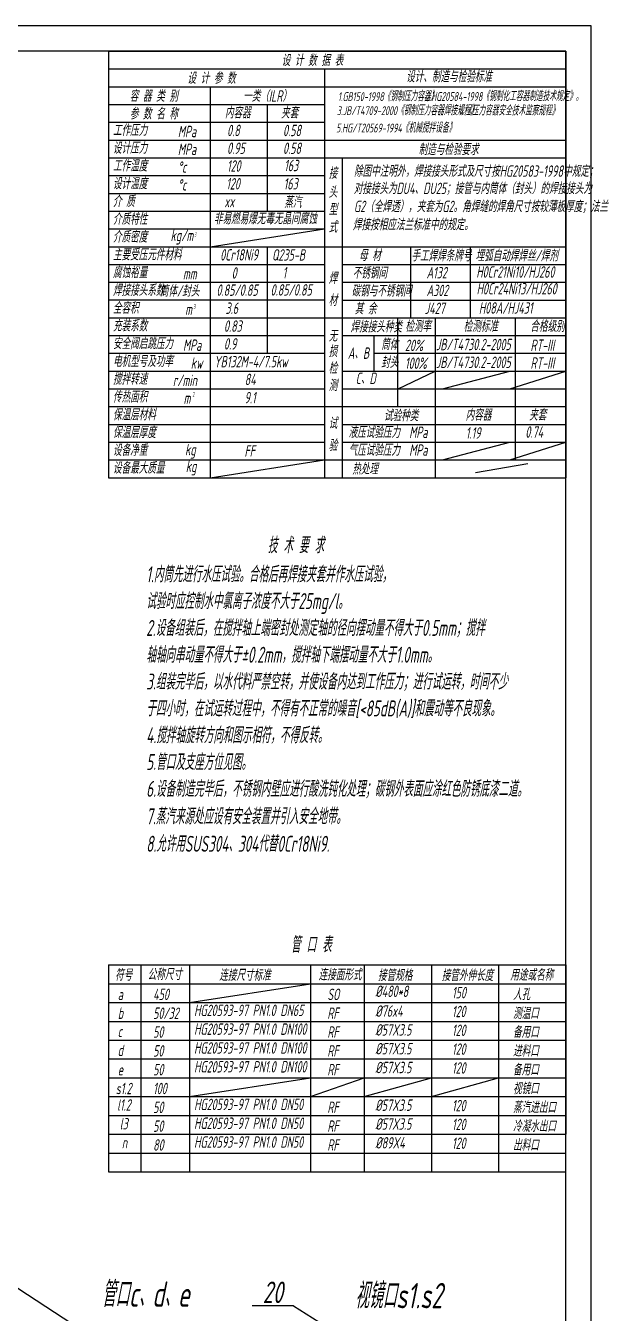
# Model space of a CAD drawing. Header units: millimetres. Extents: x 17871 to 23811, y 214 to 8624.
# Drawn here: x 21585 to 23811, y 3554 to 8624 of the extents above; entities that cross this region are included whole.
import ezdxf

# ---------------------------------------------------------------- set-up
doc = ezdxf.new("R2010")
doc.units = ezdxf.units.MM
for name, color, linetype in [('标注线', 3, 'Continuous'), ('粗实线', 7, 'Continuous'), ('细实线', 2, 'Continuous')]:
    doc.layers.add(name, color=color, linetype=linetype)
doc.styles.get("Standard").update_dxf_attribs({"font": 'gbeitc.shx', "width": 0.75, "bigfont": 'gbcbig.shx'})

msp = doc.modelspace()

# ---------------------------------------------------------------- linework, layer by layer
for p, q in [((23711.1, 8523.8), (18121.1, 8523.8)), ((23711.1, 313.8), (23711.1, 8523.8))]:
    msp.add_line(p, q)
at = {"layer": '标注线'}
for p, q in [((21911.1, 8453.8), (23711.1, 8453.8)), ((22761.1, 8453.8), (22761.1, 6843.8)), ((21911.1, 8383.8), (23711.1, 8383.8)), ((22311.1, 8383.8), (22311.1, 6843.8)), ((21911.1, 8313.8), (22761.1, 8313.8)), ((22536.1, 7893.8), (22536.1, 8313.8)), ((21911.1, 8243.8), (22761.1, 8243.8)), ((21911.1, 8173.8), (23711.1, 8173.8)), ((21911.1, 8103.8), (23711.1, 8103.8)), ((22831.1, 8103.8), (22831.1, 6843.8)), ((21911.1, 8033.8), (22761.1, 8033.8)), ((21911.1, 7963.8), (22761.1, 7963.8)), ((21911.1, 7893.8), (22761.1, 7893.8)), ((21911.1, 7823.8), (22761.1, 7823.8)), ((22311.1, 7753.8), (22761.1, 7823.8)), ((21911.1, 7753.8), (22831.1, 7753.8)), ((22536.1, 7333.8), (22536.1, 7753.8)), ((22831.1, 7753.8), (23711.3, 7753.8)), ((23099.2, 7753.8), (23099.2, 7473.7)), ((23334.7, 7753.8), (23334.7, 7473.7)), ((21911.1, 7683.8), (22761.1, 7683.8)), ((22831.1, 7683.8), (23711.3, 7683.8)), ((21911.1, 7613.8), (22761.1, 7613.8)), ((22831.1, 7613.8), (23711.3, 7613.8)), ((21911.1, 7543.8), (22761.1, 7543.8)), ((22831.1, 7543.7), (23711.3, 7543.7)), ((21911.1, 7473.8), (22761.1, 7473.8)), ((22761.1, 7473.8), (23711.1, 7473.8)), ((23048.5, 7473.8), (23048.5, 7123.8)), ((23197.1, 7473.8), (23197.1, 6843.8)), ((23512.2, 7473.8), (23512.2, 6913.8)), ((21911.1, 7403.8), (22761.1, 7403.8)), ((22831.1, 7403.8), (23711.1, 7403.8)), ((22955.3, 7403.8), (22955.3, 7263.8)), ((21911.1, 7333.8), (22761.1, 7333.8)), ((22955.3, 7333.8), (23711.1, 7333.8)), ((21911.1, 7263.8), (22761.1, 7263.8)), ((22831.1, 7263.8), (23711.1, 7263.8)), ((22955.3, 7263.8), (23711.1, 7263.8)), ((23051.1, 7193.8), (23197.1, 7263.8)), ((23225.5, 7193.8), (23491.1, 7263.8)), ((23491.1, 7193.8), (23711.1, 7263.8)), ((21911.1, 7193.8), (22761.1, 7193.8)), ((22831.1, 7193.8), (23711.1, 7193.8)), ((21911.1, 7123.8), (22761.1, 7123.8)), ((22761.1, 7123.8), (22831.1, 7123.8)), ((22831.1, 7123.8), (23711.1, 7123.8)), ((21911.1, 7053.8), (22761.1, 7053.8)), ((22831.1, 7053.8), (23711.1, 7053.8)), ((22831.1, 7053.8), (23711.1, 7053.8)), ((21911.1, 6983.8), (22761.1, 6983.8)), ((22831.1, 6983.8), (23711.1, 6983.8)), ((22831.1, 6983.8), (23711.1, 6983.8)), ((23225.5, 6913.8), (23491.1, 6983.8)), ((23491.1, 6913.8), (23711.1, 6983.8)), ((21911.1, 6913.8), (23711.1, 6913.8)), ((22311.1, 6843.8), (22761.1, 6913.8)), ((23355.7, 6864.8), (23561.5, 6899.4)), ((22038.2, 4925.4), (22038.2, 4110.1)), ((22228.8, 4777.1), (22705.3, 4851.2)), ((21911.1, 4777.1), (23711.1, 4777.1)), ((21911.1, 4703), (23711.1, 4703)), ((21911.1, 4628.9), (23711.1, 4628.9)), ((21911.1, 4554.8), (23711.1, 4554.8)), ((21911.1, 4480.7), (23711.1, 4480.7)), ((22228.8, 4406.5), (22705.3, 4480.7)), ((21911.1, 4406.5), (23711.1, 4406.5)), ((21911.1, 4332.4), (23711.1, 4332.4)), ((21911.1, 4258.3), (23711.1, 4258.3)), ((21911.1, 4184.2), (23711.1, 4184.2)), ((21911.1, 4110.1), (23711.1, 4110.1)), ((21519.7, 3675), (22064.6, 3317.8)), ((22638.3, 3583), (22475.9, 3583)), ((22638.3, 3583), (23041, 3329.7))]:
    msp.add_line(p, q, dxfattribs=at)
at = {"layer": '粗实线'}
for p, q in [((21911.1, 8523.8), (21911.1, 6843.8)), ((21911.1, 8523.8), (23711.1, 8523.8)), ((23711.1, 8523.8), (23711.1, 6843.8)), ((21911.1, 8383.8), (23711.1, 8383.8)), ((21911.1, 6843.8), (23711.1, 6843.8)), ((21911.1, 4925.4), (23711.1, 4925.4)), ((21911.1, 4925.4), (21911.1, 4110.1)), ((22228.8, 4925.4), (22228.8, 4110.1)), ((22705.3, 4925.4), (22705.3, 4110.1)), ((22917, 4925.4), (22917, 4110.1)), ((23181.7, 4925.4), (23181.7, 4110.1)), ((23446.4, 4925.4), (23446.4, 4110.1)), ((23711.1, 4925.4), (23711.1, 4258.3)), ((21911.1, 4851.2), (23711.1, 4851.2))]:
    msp.add_line(p, q, dxfattribs=at)
at = {"layer": '细实线'}
for p, q in [((23811.1, 8623.8), (17871.1, 8623.8)), ((23811.1, 213.8), (23811.1, 8623.8)), ((22705.3, 4406.5), (22917, 4480.7)), ((22917, 4406.5), (23181.7, 4480.7)), ((23181.7, 4406.5), (23446.4, 4480.7))]:
    msp.add_line(p, q, dxfattribs=at)

# ---------------------------------------------------------------- texts
for s, height, width, p in [('设 计 数 据 表', 45, 0.75, (22592, 8465.3)), ('设 计 参 数', 45, 0.75, (22220.7, 8395.1)), ('设计、制造与检验标准', 45, 0.75, (23082, 8401)), ('容 器 类 别', 45, 0.75, (21993.6, 8324.8)), ('一类（ILR）', 45, 0.75, (22440.2, 8324.7)), ('1.GB150-1998《钢制压力容器》', 35.003, 0.75, (22813.8, 8327.2)), ('2.HG20584-1998《钢制化工容器制造技术规定》。', 35.003, 0.75, (23158.5, 8327.6)), ('参 数 名 称', 45, 0.75, (21993.6, 8254.8)), ('内容器', 45, 0.75, (22368.5, 8258.9)), ('夹套', 45, 0.75, (22589.6, 8258.9)), ('3.JB/T4709-2000《钢制压力容器焊接规程》', 35.003, 0.75, (22809.6, 8271.8)), ('4.《压力容器安全技术监察规程》', 35.003, 0.75, (23289.8, 8271)), ('工作压力  ', 45, 0.75, (21927.7, 8190)), ('MPa', 45, 0.75, (22183.6, 8184.8)), ('0.8', 45, 0.75, (22377.3, 8188.9)), ('0.58', 45, 0.75, (22597.6, 8188.9)), ('5.HG/T20569-1994《机械搅拌设备》', 35.003, 0.75, (22806.6, 8203.5)), ('设计压力  ', 45, 0.75, (21927.7, 8120)), ('0.95', 45, 0.75, (22377.3, 8118.9)), ('0.58', 45, 0.75, (22597.6, 8118.9)), ('制造与检验要求', 45, 0.75, (23130.9, 8114.2)), ('MPa', 45, 0.75, (22183.6, 8114.8)), ('工作温度   ', 45, 0.75, (21927.7, 8050)), ('%%dc', 45, 0.75, (22183.6, 8044.8)), ('120', 45, 0.75, (22376.8, 8048.9)), ('163', 45, 0.75, (22602, 8050.9)), ('接 ', 45, 0.75, (22777.1, 8021)), ('除图中注明外，焊接接头形式及尺寸按HG20583-1998中规定；', 45.004, 0.75, (22876.7, 8028.9)), ('设计温度     ', 45, 0.75, (21927.7, 7980)), ('%%dc', 45, 0.75, (22183.6, 7974.8)), ('120', 45, 0.75, (22373.9, 7978.9)), ('163', 45, 0.75, (22600, 7978.9)), ('对接接头为DU4、DU25；接管与内筒体（封头）的焊接接头为', 45.004, 0.75, (22875.6, 7960.9)), ('头', 45, 0.75, (22777.1, 7946.1)), ('介 质', 45, 0.75, (21927.7, 7910)), ('xx', 45, 0.75, (22366.6, 7908.9)), ('蒸汽', 45, 0.75, (22602.4, 7906.7)), ('型', 45, 0.75, (22777.1, 7878.3)), ('G2（全焊透），夹套为G2。角焊缝的焊角尺寸按较薄板厚度；法兰', 45.004, 0.75, (22876.9, 7889.7)), ('介质特性', 45, 0.75, (21927.7, 7840)), ('非易燃易爆无毒无晶间腐蚀', 45.004, 0.75, (22325, 7842.1)), ('焊接按相应法兰标准中的规定。', 45.004, 0.75, (22872.2, 7818.4)), ('介质密度', 45, 0.75, (21927.7, 7770)), ('kg/m', 45, 0.75, (22154.8, 7775.7)), ('3', 20, 0.5, (22248.3, 7791.5)), ('式', 45, 0.75, (22777.1, 7809)), ('主要受压元件材料', 45, 0.75, (21927.7, 7700)), ('0Cr18Ni9', 45, 0.75, (22350.3, 7699.1)), ('Q235-B', 45, 0.75, (22554.4, 7698.9)), ('母 材', 45, 0.75, (22896.6, 7697.5)), ('手工焊焊条牌号', 45, 0.75, (23102.7, 7696.3)), ('埋弧自动焊焊丝/焊剂', 45, 0.75, (23355.2, 7696.3)), ('腐蚀裕量   ', 45, 0.75, (21927.7, 7630)), ('mm', 45, 0.75, (22203.6, 7624.8)), ('0', 45, 0.75, (22395.5, 7627.9)), ('1', 45, 0.75, (22596, 7628.9)), ('焊', 45, 0.75, (22777.1, 7607.3)), ('不锈钢间', 45, 0.75, (22871.6, 7628)), ('A132', 45, 0.75, (23162.6, 7628.9)), ('H0Cr21Ni10/HJ260', 45.004, 0.75, (23358.7, 7631.7)), ('焊接接头系数', 45, 0.75, (21927.7, 7560)), ('筒体/封头', 45, 0.75, (22112, 7557.2)), ('0.85/0.85', 45, 0.75, (22548.7, 7561.1)), ('碳钢与不锈钢间', 45, 0.75, (22867.4, 7557.5)), ('H0Cr24Ni13/HJ260', 45.004, 0.75, (23359.8, 7565.6)), ('0.85/0.85', 45, 0.75, (22335.6, 7560.1)), ('材', 45, 0.75, (22777.1, 7520.5)), ('A302', 45, 0.75, (23162.6, 7558.9)), ('全容积', 45, 0.75, (21927.7, 7490)), ('m', 45, 0.75, (22212.2, 7484.8)), ('3', 20, 0.5, (22244.9, 7507.9)), ('3.6', 45, 0.75, (22371, 7488.9)), ('其 余', 45, 0.75, (22879.5, 7487.3)), ('J427', 45, 0.75, (23155.6, 7488.8)), ('H08A/HJ431', 45, 0.75, (23368.8, 7489.9)), ('充装系数', 45, 0.75, (21927.7, 7420)), ('0.83', 45, 0.75, (22365.1, 7418.5)), ('焊接接头种类', 45, 0.75, (22862.8, 7416.3)), ('检测率 ', 45, 0.75, (23078.6, 7418)), ('检测标准', 45, 0.75, (23308.3, 7418)), ('合格级别', 45, 0.75, (23570.6, 7418)), ('无', 45, 0.75, (22777.1, 7380.2)), ('安全阀启跳压力', 45, 0.75, (21927.7, 7350)), ('MPa', 45, 0.75, (22203.8, 7343.4)), ('0.9', 45, 0.75, (22365.1, 7348.5)), ('损', 45, 0.75, (22777.1, 7319.3)), ('A、B', 45, 0.75, (22852.7, 7312)), ('筒体', 45, 0.75, (22983.5, 7346.3)), ('20%', 45, 0.75, (23077.7, 7342.5)), ('JB/T4730.2-2005', 45.004, 0.75, (23199.6, 7346)), ('RT-III', 45, 0.75, (23571.9, 7343.2)), ('电机型号及功率', 45, 0.75, (21927.7, 7280)), ('kw', 45, 0.75, (22234.3, 7273.2)), ('YB132M-4/7.5kw', 45, 0.75, (22326, 7278.5)), ('检', 45, 0.75, (22777.1, 7253)), ('封头', 45, 0.75, (22983.5, 7276.3)), ('100%', 45, 0.75, (23077.7, 7272.5)), ('JB/T4730.2-2005', 45.004, 0.75, (23199.6, 7276)), ('RT-III', 45, 0.75, (23571.9, 7273.2)), ('搅拌转速', 45, 0.75, (21927.7, 7210)), ('84', 45, 0.75, (22446.7, 7208.5)), ('C、D', 45, 0.75, (22883.6, 7212.9)), ('r/min', 45, 0.75, (22164.1, 7205)), ('测', 45, 0.75, (22777.1, 7185.2)), ('传热面积', 45, 0.75, (21927.7, 7140)), ('m', 45, 0.75, (22206.2, 7134.8)), ('2', 20, 0.5, (22241.2, 7161.5)), ('9.1', 45, 0.75, (22445.8, 7136.9)), ('保温层材料', 45, 0.75, (21927.7, 7070)), ('试验种类', 45, 0.75, (22994.5, 7066.3)), ('内容器', 45, 0.75, (23316.1, 7068.9)), ('夹套', 45, 0.75, (23566.3, 7068.9)), ('保温层厚度     ', 45, 0.75, (21927.7, 7000)), ('试', 45, 0.75, (22777.1, 7036)), ('液压试验压力  MPa', 45.004, 0.75, (22855.2, 7000.3)), ('验', 45, 0.75, (22777.1, 6949.2)), ('1.19', 45, 0.75, (23317.1, 6997.8)), ('0.74', 45, 0.75, (23551.7, 7001.4)), ('设备净重', 45, 0.75, (21927.7, 6930)), ('kg', 45, 0.75, (22211.9, 6932.3)), ('FF', 45, 0.75, (22445.8, 6926.9)), ('气压试验压力  MPa', 45.004, 0.75, (22855.2, 6930.3)), ('设备最大质量  ', 45, 0.75, (21927.7, 6860)), ('kg', 45, 0.75, (22214.9, 6866.6)), ('热处理', 45, 0.75, (22869.9, 6856.3)), ('技 术 要 求', 62.93, 0.7, (22537.4, 6546.7)), ('1.内筒先进行水压试验。合格后再焊接夹套并作水压试验， ', 62.933, 0.7, (22058.8, 6432.2)), ('试验时应控制水中氯离子浓度不大于25mg/l。', 62.933, 0.7, (22058.8, 6326.6)), ('2.设备组装后，在搅拌轴上端密封处测定轴的径向摆动量不得大于0.5mm；搅拌', 62.933, 0.7, (22058.8, 6220.9)), ('轴轴向串动量不得大于%%p0.2mm，搅拌轴下端摆动量不大于1.0mm。', 62.933, 0.7, (22058.8, 6115.3)), ('3.组装完毕后，以水代料严禁空转，并使设备内达到工作压力；进行试运转，时间不少', 62.933, 0.7, (22058.8, 6009.7)), ('于四小时，在试运转过程中，不得有不正常的噪音[<85dB(A)]和震动等不良现象。', 62.933, 0.7, (22058.8, 5904)), ('4.搅拌轴旋转方向和图示相符，不得反转。', 62.933, 0.7, (22058.8, 5798.4)), ('5.管口及支座方位见图。', 62.933, 0.7, (22058.8, 5692.8)), ('6.设备制造完毕后，不锈钢内壁应进行酸洗钝化处理；碳钢外表面应涂红色防锈底漆二道。', 62.933, 0.7, (22058.8, 5587.2)), ('7.蒸汽来源处应设有安全装置并引入安全地带。', 62.933, 0.7, (22058.8, 5479)), ('8.允许用SUS304、304代替0Cr18Ni9.', 62.933, 0.7, (22058.8, 5370.8)), ('管 口 表', 62.93, 0.7, (22628.3, 4974)), ('符号', 45, 0.75, (21936.1, 4863.4)), ('公称尺寸', 45, 0.75, (22064.4, 4865.5)), ('连接尺寸标准', 45, 0.75, (22346.1, 4862.8)), ('连接面形式', 45, 0.75, (22737, 4864.5)), ('接管规格', 45, 0.75, (22971, 4862)), ('接管外伸长度', 45, 0.75, (23222, 4862)), ('用途或名称', 45, 0.75, (23491.9, 4863.7)), ('a', 45, 0.75, (21947.1, 4786.7)), ('450', 45, 0.75, (22086.1, 4786.7)), ('SO', 45, 0.75, (22772.1, 4786.7)), ('%%c480*8', 45, 0.75, (22961.3, 4798.9)), ('150', 45, 0.75, (23262.7, 4793.6)), ('人孔', 45, 0.75, (23502.9, 4786.7)), ('HG20593-97 PN1.0 DN65', 45, 0.75, (22247.6, 4724)), ('%%c76x4', 45, 0.75, (22961.3, 4721)), ('b', 45, 0.75, (21947.1, 4712.6)), ('50/32', 45, 0.75, (22086.1, 4712.6)), ('RF', 45, 0.75, (22772.1, 4712.6)), ('120', 45, 0.75, (23262.7, 4719.5)), ('测温口', 45, 0.75, (23502.9, 4712.6)), ('c', 45, 0.75, (21946.7, 4640.8)), ('50', 45, 0.75, (22086.1, 4638.4)), ('HG20593-97 PN1.0 DN100', 45, 0.75, (22247.6, 4649.9)), ('RF', 45, 0.75, (22772.1, 4638.4)), ('%%c57X3.5', 45, 0.75, (22961.3, 4646.9)), ('120', 45, 0.75, (23262.7, 4645.4)), ('备用口', 45, 0.75, (23502.9, 4638.4)), ('HG20593-97 PN1.0 DN100', 45, 0.75, (22247.6, 4575.8)), ('%%c57X3.5', 45, 0.75, (22961.3, 4572.8)), ('120', 45, 0.75, (23262.7, 4571.3)), ('进料口', 45, 0.75, (23502.9, 4564.3)), ('d', 45, 0.75, (21946.7, 4566.6)), ('50', 45, 0.75, (22086.1, 4564.3)), ('RF', 45, 0.75, (22772.1, 4564.3)), ('e', 45, 0.75, (21947.1, 4490.2)), ('50', 45, 0.75, (22086.1, 4490.2)), ('HG20593-97 PN1.0 DN100', 45, 0.75, (22247.6, 4501.6)), ('RF', 45, 0.75, (22772.1, 4490.2)), ('%%c57X3.5', 45, 0.75, (22961.3, 4498.7)), ('120', 45, 0.75, (23262.7, 4497.1)), ('备用口', 45, 0.75, (23502.9, 4490.2)), ('视镜口', 45, 0.75, (23502.9, 4416.1)), ('s1.2', 45, 0.75, (21938.9, 4416.1)), ('100', 45, 0.75, (22086.1, 4416.1)), ('l1.2', 45, 0.75, (21944.3, 4351.3)), ('50', 45, 0.75, (22086.1, 4342)), ('HG20593-97 PN1.0 DN50', 45, 0.75, (22247.6, 4353.4)), ('RF', 45, 0.75, (22772.1, 4342)), ('%%c57X3.5', 45, 0.75, (22961.3, 4350.4)), ('120', 45, 0.75, (23262.7, 4348.9)), ('蒸汽进出口', 45, 0.75, (23502.9, 4342)), ('l3', 45, 0.75, (21954.9, 4277.2)), ('50', 45, 0.75, (22086.1, 4267.9)), ('HG20593-97 PN1.0 DN50', 45, 0.75, (22247.6, 4279.3)), ('RF', 45, 0.75, (22772.1, 4267.9)), ('%%c57X3.5', 45, 0.75, (22961.3, 4276.3)), ('120', 45, 0.75, (23262.7, 4274.8)), ('冷凝水出口', 45, 0.75, (23502.9, 4267.9)), ('n', 45, 0.75, (21963.1, 4203.1)), ('80', 45, 0.75, (22086.1, 4193.7)), ('HG20593-97 PN1.0 DN50', 45, 0.75, (22247.6, 4205.2)), ('RF', 45, 0.75, (22772.1, 4193.7)), ('%%c89X4', 45, 0.75, (22961.3, 4202.2)), ('120', 45, 0.75, (23262.7, 4200.7)), ('出料口', 45, 0.75, (23502.9, 4193.7)), ('管口c、d、e', 100, 0.75, (21882.8, 3578.9)), ('20', 85, 0.8, (22517.7, 3593.5)), ('视镜口s1.s2', 100, 0.75, (22880.9, 3572.9))]:
    msp.add_text(s, height=height, dxfattribs=dict(at, width=width)).set_placement(p)

doc.saveas('drawing.dxf')
